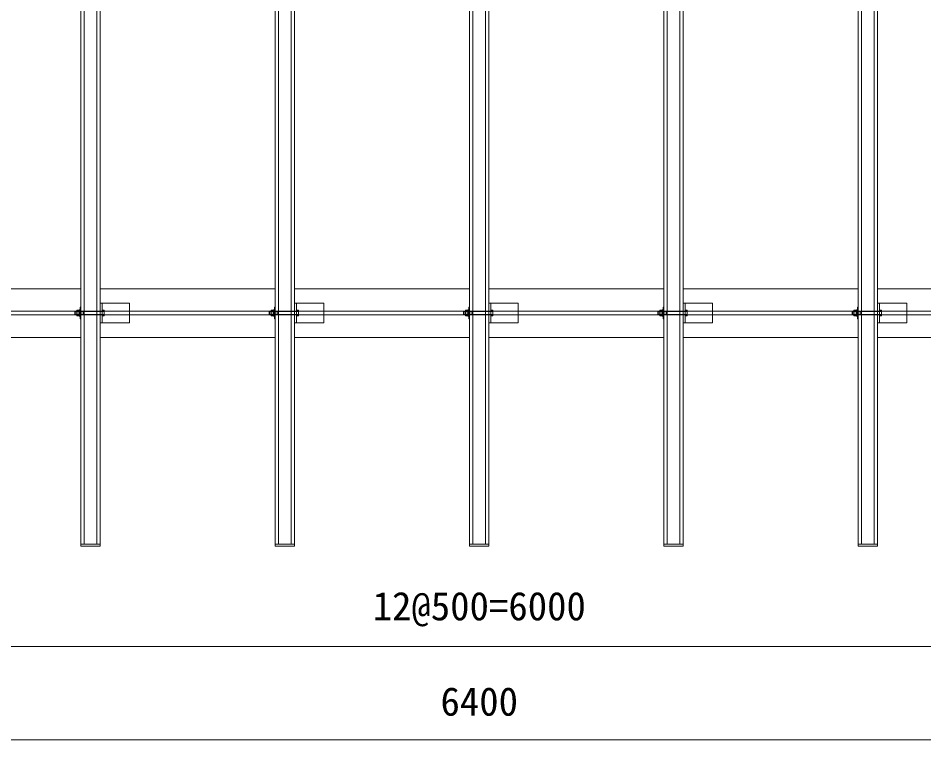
# Model space of a CAD drawing. Units: millimetres at full size, sheet at 1:40; details may follow other scales. Extents: x -800 to 17600, y -600 to 12480.
# Drawn here: x 3420 to 5751, y 6441 to 8298 of the extents above; entities that cross this region are included whole.
import ezdxf
from ezdxf.enums import TextEntityAlignment as Align

# ---------------------------------------------------------------- set-up
doc = ezdxf.new("R2010")
doc.units = ezdxf.units.MM
doc.header["$LTSCALE"] = 40
doc.layers.add('D-STR', color=1, linetype='Continuous', lineweight=13)
doc.layers.add('D-STR-DIM', color=7, linetype='Continuous', lineweight=13)
doc.styles.add('ＭＳ ゴシック', font='')
doc.styles.get('ＭＳ ゴシック').set_extended_font_data('MS Gothic')

msp = doc.modelspace()

# ---------------------------------------------------------------- linework, layer by layer
at = {"layer": 'D-STR'}
for p, q in [((3131.9, 7601.31), (3581.9, 7601.31)), ((3631.9, 7601.31), (4081.9, 7601.31)), ((4131.9, 7601.31), (4581.9, 7601.31)), ((5081.9, 7601.31), (4631.9, 7601.31)), ((5581.9, 7601.31), (5131.9, 7601.31)), ((6081.9, 7601.31), (5631.9, 7601.31)), ((3579.9, 7553.81), (3581.9, 7553.81)), ((3579.9, 7523.81), (3579.9, 7553.81)), ((3581.9, 7553.81), (3581.9, 7523.81)), ((3631.9, 7563.81), (3636.4, 7563.81)), ((3631.9, 7563.81), (3706.9, 7563.81)), ((3631.9, 7513.81), (3631.9, 7563.81)), ((3636.4, 7563.81), (3636.4, 7513.81)), ((3706.9, 7563.81), (3706.9, 7513.81)), ((4079.9, 7553.81), (4081.9, 7553.81)), ((4079.9, 7523.81), (4079.9, 7553.81)), ((4081.9, 7553.81), (4081.9, 7523.81)), ((4131.9, 7563.81), (4136.4, 7563.81)), ((4131.9, 7563.81), (4206.9, 7563.81)), ((4131.9, 7513.81), (4131.9, 7563.81)), ((4136.4, 7563.81), (4136.4, 7513.81)), ((4206.9, 7563.81), (4206.9, 7513.81)), ((4579.9, 7553.81), (4581.9, 7553.81)), ((4579.9, 7523.81), (4579.9, 7553.81)), ((4581.9, 7553.81), (4581.9, 7523.81)), ((4631.9, 7563.81), (4636.4, 7563.81)), ((4631.9, 7513.81), (4631.9, 7563.81)), ((4631.9, 7563.81), (4706.9, 7563.81)), ((4636.4, 7563.81), (4636.4, 7513.81)), ((4706.9, 7563.81), (4706.9, 7513.81)), ((5079.9, 7553.81), (5081.9, 7553.81)), ((5079.9, 7523.81), (5079.9, 7553.81)), ((5081.9, 7553.81), (5081.9, 7523.81)), ((5131.9, 7563.81), (5136.4, 7563.81)), ((5131.9, 7563.81), (5206.9, 7563.81)), ((5131.9, 7513.81), (5131.9, 7563.81)), ((5136.4, 7563.81), (5136.4, 7513.81)), ((5206.9, 7563.81), (5206.9, 7513.81)), ((5579.9, 7553.81), (5581.9, 7553.81)), ((5579.9, 7523.81), (5579.9, 7553.81)), ((5581.9, 7553.81), (5581.9, 7523.81)), ((5631.9, 7563.81), (5636.4, 7563.81)), ((5631.9, 7513.81), (5631.9, 7563.81)), ((5631.9, 7563.81), (5706.9, 7563.81)), ((5636.4, 7563.81), (5636.4, 7513.81)), ((5706.9, 7563.81), (5706.9, 7513.81)), ((1406.9, 7543.31), (7806.9, 7543.31)), ((7806.9, 7534.31), (1406.9, 7534.31)), ((3566.4, 7541.73), (3588.4, 7541.73)), ((3566.4, 7535.89), (3588.4, 7535.89)), ((3567.48, 7534.81), (3567.48, 7542.81)), ((3571.1, 7545.31), (3571.68, 7546.32)), ((3571.1, 7532.31), (3571.1, 7545.31)), ((3571.68, 7531.3), (3571.1, 7532.31)), ((3571.68, 7546.32), (3577.32, 7546.32)), ((3577.32, 7542.56), (3571.68, 7542.56)), ((3571.68, 7535.06), (3577.32, 7535.06)), ((3577.32, 7531.3), (3571.68, 7531.3)), ((3577.32, 7546.32), (3577.9, 7545.31)), ((3577.9, 7532.31), (3577.32, 7531.3)), ((3577.9, 7546.81), (3579.9, 7546.81)), ((3577.9, 7530.81), (3577.9, 7546.81)), ((3577.9, 7545.31), (3577.9, 7532.31)), ((3579.9, 7530.81), (3577.9, 7530.81)), ((3579.9, 7546.81), (3579.9, 7530.81)), ((3588.4, 7534.81), (3588.4, 7542.81)), ((3588.4, 7541.73), (3592.15, 7542.81)), ((3588.4, 7535.89), (3592.15, 7534.81)), ((3636.4, 7542.56), (3641.21, 7542.56)), ((3641.21, 7535.06), (3636.4, 7535.06)), ((4066.4, 7541.73), (4088.4, 7541.73)), ((4066.4, 7535.89), (4088.4, 7535.89)), ((4067.48, 7534.81), (4067.48, 7542.81)), ((4071.1, 7545.31), (4071.68, 7546.32)), ((4071.1, 7532.31), (4071.1, 7545.31)), ((4071.68, 7531.3), (4071.1, 7532.31)), ((4071.68, 7546.32), (4077.32, 7546.32)), ((4077.32, 7542.56), (4071.68, 7542.56)), ((4071.68, 7535.06), (4077.32, 7535.06)), ((4077.32, 7531.3), (4071.68, 7531.3)), ((4077.32, 7546.32), (4077.9, 7545.31)), ((4077.9, 7532.31), (4077.32, 7531.3)), ((4077.9, 7546.81), (4079.9, 7546.81)), ((4077.9, 7530.81), (4077.9, 7546.81)), ((4077.9, 7545.31), (4077.9, 7532.31)), ((4079.9, 7530.81), (4077.9, 7530.81)), ((4079.9, 7546.81), (4079.9, 7530.81)), ((4088.4, 7534.81), (4088.4, 7542.81)), ((4088.4, 7541.73), (4092.15, 7542.81)), ((4088.4, 7535.89), (4092.15, 7534.81)), ((4136.4, 7542.56), (4141.21, 7542.56)), ((4141.21, 7535.06), (4136.4, 7535.06)), ((4566.4, 7541.73), (4588.4, 7541.73)), ((4566.4, 7535.89), (4588.4, 7535.89)), ((4567.48, 7534.81), (4567.48, 7542.81)), ((4571.1, 7545.31), (4571.68, 7546.32)), ((4571.1, 7532.31), (4571.1, 7545.31)), ((4571.68, 7531.3), (4571.1, 7532.31)), ((4571.68, 7546.32), (4577.32, 7546.32)), ((4577.32, 7542.56), (4571.68, 7542.56)), ((4571.68, 7535.06), (4577.32, 7535.06)), ((4577.32, 7531.3), (4571.68, 7531.3)), ((4577.32, 7546.32), (4577.9, 7545.31)), ((4577.9, 7532.31), (4577.32, 7531.3)), ((4577.9, 7546.81), (4579.9, 7546.81)), ((4577.9, 7530.81), (4577.9, 7546.81)), ((4577.9, 7545.31), (4577.9, 7532.31)), ((4579.9, 7530.81), (4577.9, 7530.81)), ((4579.9, 7546.81), (4579.9, 7530.81)), ((4588.4, 7534.81), (4588.4, 7542.81)), ((4588.4, 7541.73), (4592.15, 7542.81)), ((4588.4, 7535.89), (4592.15, 7534.81)), ((4636.4, 7542.56), (4641.21, 7542.56)), ((4641.21, 7535.06), (4636.4, 7535.06)), ((5066.4, 7541.73), (5088.4, 7541.73)), ((5066.4, 7535.89), (5088.4, 7535.89)), ((5067.48, 7534.81), (5067.48, 7542.81)), ((5071.1, 7545.31), (5071.68, 7546.32)), ((5071.1, 7532.31), (5071.1, 7545.31)), ((5071.68, 7531.3), (5071.1, 7532.31)), ((5071.68, 7546.32), (5077.32, 7546.32)), ((5077.32, 7542.56), (5071.68, 7542.56)), ((5071.68, 7535.06), (5077.32, 7535.06)), ((5077.32, 7531.3), (5071.68, 7531.3)), ((5077.32, 7546.32), (5077.9, 7545.31)), ((5077.9, 7532.31), (5077.32, 7531.3)), ((5077.9, 7546.81), (5079.9, 7546.81)), ((5077.9, 7530.81), (5077.9, 7546.81)), ((5077.9, 7545.31), (5077.9, 7532.31)), ((5079.9, 7530.81), (5077.9, 7530.81)), ((5079.9, 7546.81), (5079.9, 7530.81)), ((5088.4, 7534.81), (5088.4, 7542.81)), ((5088.4, 7541.73), (5092.15, 7542.81)), ((5088.4, 7535.89), (5092.15, 7534.81)), ((5136.4, 7542.56), (5141.21, 7542.56)), ((5141.21, 7535.06), (5136.4, 7535.06)), ((5566.4, 7541.73), (5588.4, 7541.73)), ((5566.4, 7535.89), (5588.4, 7535.89)), ((5567.48, 7534.81), (5567.48, 7542.81)), ((5571.1, 7545.31), (5571.68, 7546.32)), ((5571.1, 7532.31), (5571.1, 7545.31)), ((5571.68, 7531.3), (5571.1, 7532.31)), ((5571.68, 7546.32), (5577.32, 7546.32)), ((5577.32, 7542.56), (5571.68, 7542.56)), ((5571.68, 7535.06), (5577.32, 7535.06)), ((5577.32, 7531.3), (5571.68, 7531.3)), ((5577.32, 7546.32), (5577.9, 7545.31)), ((5577.9, 7532.31), (5577.32, 7531.3)), ((5577.9, 7546.81), (5579.9, 7546.81)), ((5577.9, 7530.81), (5577.9, 7546.81)), ((5577.9, 7545.31), (5577.9, 7532.31)), ((5579.9, 7530.81), (5577.9, 7530.81)), ((5579.9, 7546.81), (5579.9, 7530.81)), ((5588.4, 7534.81), (5588.4, 7542.81)), ((5588.4, 7541.73), (5592.15, 7542.81)), ((5588.4, 7535.89), (5592.15, 7534.81)), ((5636.4, 7542.56), (5641.21, 7542.56)), ((5641.21, 7535.06), (5636.4, 7535.06)), ((3581.9, 7523.81), (3579.9, 7523.81)), ((3636.4, 7513.81), (3631.9, 7513.81)), ((3706.9, 7513.81), (3631.9, 7513.81)), ((4081.9, 7523.81), (4079.9, 7523.81)), ((4136.4, 7513.81), (4131.9, 7513.81)), ((4206.9, 7513.81), (4131.9, 7513.81)), ((4581.9, 7523.81), (4579.9, 7523.81)), ((4636.4, 7513.81), (4631.9, 7513.81)), ((4706.9, 7513.81), (4631.9, 7513.81)), ((5081.9, 7523.81), (5079.9, 7523.81)), ((5136.4, 7513.81), (5131.9, 7513.81)), ((5206.9, 7513.81), (5131.9, 7513.81)), ((5581.9, 7523.81), (5579.9, 7523.81)), ((5636.4, 7513.81), (5631.9, 7513.81)), ((5706.9, 7513.81), (5631.9, 7513.81)), ((3131.9, 7476.31), (3581.9, 7476.31)), ((3631.9, 7476.31), (4081.9, 7476.31)), ((4131.9, 7476.31), (4581.9, 7476.31)), ((5081.9, 7476.31), (4631.9, 7476.31)), ((5581.9, 7476.31), (5131.9, 7476.31)), ((6081.9, 7476.31), (5631.9, 7476.31))]:
    msp.add_line(p, q, dxfattribs=at)
for points in [[(3581.9, 10638.81), (3631.9, 10638.81), (3631.9, 6938.81), (3581.9, 6938.81)], [(3590.65, 10633.81), (3623.15, 10633.81), (3623.15, 6943.81), (3590.65, 6943.81)], [(4081.9, 10638.81), (4131.9, 10638.81), (4131.9, 6938.81), (4081.9, 6938.81)], [(4090.65, 10633.81), (4123.15, 10633.81), (4123.15, 6943.81), (4090.65, 6943.81)], [(4581.9, 10638.81), (4631.9, 10638.81), (4631.9, 6938.81), (4581.9, 6938.81)], [(4590.65, 10633.81), (4623.15, 10633.81), (4623.15, 6943.81), (4590.65, 6943.81)], [(5081.9, 10638.81), (5131.9, 10638.81), (5131.9, 6938.81), (5081.9, 6938.81)], [(5090.65, 10633.81), (5123.15, 10633.81), (5123.15, 6943.81), (5090.65, 6943.81)], [(5581.9, 10638.81), (5631.9, 10638.81), (5631.9, 6938.81), (5581.9, 6938.81)], [(5590.65, 10633.81), (5623.15, 10633.81), (5623.15, 6943.81), (5590.65, 6943.81)], [(3636.4, 7531.3), (3641.21, 7531.3), (3641.79, 7532.31), (3641.79, 7545.31), (3641.21, 7546.32), (3636.4, 7546.32)], [(4136.4, 7531.3), (4141.21, 7531.3), (4141.79, 7532.31), (4141.79, 7545.31), (4141.21, 7546.32), (4136.4, 7546.32)], [(4636.4, 7531.3), (4641.21, 7531.3), (4641.79, 7532.31), (4641.79, 7545.31), (4641.21, 7546.32), (4636.4, 7546.32)], [(5136.4, 7531.3), (5141.21, 7531.3), (5141.79, 7532.31), (5141.79, 7545.31), (5141.21, 7546.32), (5136.4, 7546.32)], [(5636.4, 7531.3), (5641.21, 7531.3), (5641.79, 7532.31), (5641.79, 7545.31), (5641.21, 7546.32), (5636.4, 7546.32)], [(3581.9, 6943.81), (3631.9, 6943.81), (3631.9, 6938.81), (3581.9, 6938.81)], [(4081.9, 6943.81), (4131.9, 6943.81), (4131.9, 6938.81), (4081.9, 6938.81)], [(4581.9, 6943.81), (4631.9, 6943.81), (4631.9, 6938.81), (4581.9, 6938.81)], [(5081.9, 6943.81), (5131.9, 6943.81), (5131.9, 6938.81), (5081.9, 6938.81)], [(5581.9, 6943.81), (5631.9, 6943.81), (5631.9, 6938.81), (5581.9, 6938.81)]]:
    msp.add_lwpolyline(points, close=True, dxfattribs=at)
for points in [[(3636.4, 7534.81), (3567.48, 7534.81), (3566.4, 7535.89), (3566.4, 7541.73), (3567.48, 7542.81), (3636.4, 7542.81)], [(4136.4, 7534.81), (4067.48, 7534.81), (4066.4, 7535.89), (4066.4, 7541.73), (4067.48, 7542.81), (4136.4, 7542.81)], [(4636.4, 7534.81), (4567.48, 7534.81), (4566.4, 7535.89), (4566.4, 7541.73), (4567.48, 7542.81), (4636.4, 7542.81)], [(5136.4, 7534.81), (5067.48, 7534.81), (5066.4, 7535.89), (5066.4, 7541.73), (5067.48, 7542.81), (5136.4, 7542.81)], [(5636.4, 7534.81), (5567.48, 7534.81), (5566.4, 7535.89), (5566.4, 7541.73), (5567.48, 7542.81), (5636.4, 7542.81)]]:
    msp.add_lwpolyline(points, dxfattribs=at)
for points in [[(3641.21, 7531.3), (3641.24, 7531.46), (3641.35, 7531.94), (3641.39, 7532.09), (3641.42, 7532.25), (3641.52, 7532.73), (3641.55, 7532.88), (3641.58, 7533.04), (3641.67, 7533.52), (3641.7, 7533.68), (3641.72, 7533.84), (3641.78, 7534.31), (3641.8, 7534.47), (3641.82, 7534.7), (3641.86, 7535.37), (3641.86, 7535.6), (3641.87, 7535.82), (3641.87, 7536.5), (3641.87, 7536.73), (3641.87, 7536.96), (3641.85, 7537.64), (3641.85, 7537.86), (3641.84, 7538.09), (3641.84, 7538.77), (3641.84, 7539), (3641.85, 7539.27), (3641.88, 7540.09), (3641.9, 7540.36), (3641.92, 7540.64), (3641.99, 7541.45), (3642.02, 7541.72), (3642.05, 7542), (3642.15, 7542.81), (3642.18, 7543.08), (3642.22, 7543.35), (3642.33, 7544.17), (3642.36, 7544.44)], [(4141.21, 7531.3), (4141.24, 7531.46), (4141.35, 7531.94), (4141.39, 7532.09), (4141.42, 7532.25), (4141.52, 7532.73), (4141.55, 7532.88), (4141.58, 7533.04), (4141.67, 7533.52), (4141.7, 7533.68), (4141.72, 7533.84), (4141.78, 7534.31), (4141.8, 7534.47), (4141.82, 7534.7), (4141.86, 7535.37), (4141.86, 7535.6), (4141.87, 7535.82), (4141.87, 7536.5), (4141.87, 7536.73), (4141.87, 7536.96), (4141.85, 7537.64), (4141.85, 7537.86), (4141.84, 7538.09), (4141.84, 7538.77), (4141.84, 7539), (4141.85, 7539.27), (4141.88, 7540.09), (4141.9, 7540.36), (4141.92, 7540.64), (4141.99, 7541.45), (4142.02, 7541.72), (4142.05, 7542), (4142.15, 7542.81), (4142.18, 7543.08), (4142.22, 7543.35), (4142.33, 7544.17), (4142.36, 7544.44)], [(4641.21, 7531.3), (4641.24, 7531.46), (4641.35, 7531.94), (4641.39, 7532.09), (4641.42, 7532.25), (4641.52, 7532.73), (4641.55, 7532.88), (4641.58, 7533.04), (4641.67, 7533.52), (4641.7, 7533.68), (4641.72, 7533.84), (4641.78, 7534.31), (4641.8, 7534.47), (4641.82, 7534.7), (4641.86, 7535.37), (4641.86, 7535.6), (4641.87, 7535.82), (4641.87, 7536.5), (4641.87, 7536.73), (4641.87, 7536.96), (4641.85, 7537.64), (4641.85, 7537.86), (4641.84, 7538.09), (4641.84, 7538.77), (4641.84, 7539), (4641.85, 7539.27), (4641.88, 7540.09), (4641.9, 7540.36), (4641.92, 7540.64), (4641.99, 7541.45), (4642.02, 7541.72), (4642.05, 7542), (4642.15, 7542.81), (4642.18, 7543.08), (4642.22, 7543.35), (4642.33, 7544.17), (4642.36, 7544.44)], [(5141.21, 7531.3), (5141.24, 7531.46), (5141.35, 7531.94), (5141.39, 7532.09), (5141.42, 7532.25), (5141.52, 7532.73), (5141.55, 7532.88), (5141.58, 7533.04), (5141.67, 7533.52), (5141.7, 7533.68), (5141.72, 7533.84), (5141.78, 7534.31), (5141.8, 7534.47), (5141.82, 7534.7), (5141.86, 7535.37), (5141.86, 7535.6), (5141.87, 7535.82), (5141.87, 7536.5), (5141.87, 7536.73), (5141.87, 7536.96), (5141.85, 7537.64), (5141.85, 7537.86), (5141.84, 7538.09), (5141.84, 7538.77), (5141.84, 7539), (5141.85, 7539.27), (5141.88, 7540.09), (5141.9, 7540.36), (5141.92, 7540.64), (5141.99, 7541.45), (5142.02, 7541.72), (5142.05, 7542), (5142.15, 7542.81), (5142.18, 7543.08), (5142.22, 7543.35), (5142.33, 7544.17), (5142.36, 7544.44)], [(5641.21, 7531.3), (5641.24, 7531.46), (5641.35, 7531.94), (5641.39, 7532.09), (5641.42, 7532.25), (5641.52, 7532.73), (5641.55, 7532.88), (5641.58, 7533.04), (5641.67, 7533.52), (5641.7, 7533.68), (5641.72, 7533.84), (5641.78, 7534.31), (5641.8, 7534.47), (5641.82, 7534.7), (5641.86, 7535.37), (5641.86, 7535.6), (5641.87, 7535.82), (5641.87, 7536.5), (5641.87, 7536.73), (5641.87, 7536.96), (5641.85, 7537.64), (5641.85, 7537.86), (5641.84, 7538.09), (5641.84, 7538.77), (5641.84, 7539), (5641.85, 7539.27), (5641.88, 7540.09), (5641.9, 7540.36), (5641.92, 7540.64), (5641.99, 7541.45), (5642.02, 7541.72), (5642.05, 7542), (5642.15, 7542.81), (5642.18, 7543.08), (5642.22, 7543.35), (5642.33, 7544.17), (5642.36, 7544.44)]]:
    msp.add_open_spline(points, degree=3, knots=[0, 0, 0, 0, 1, 1, 1, 2, 2, 2, 3, 3, 3, 4, 4, 4, 5, 5, 5, 6, 6, 6, 7, 7, 7, 8, 8, 8, 9, 9, 9, 10, 10, 10, 11, 11, 11, 12, 12, 12, 12], dxfattribs=at)
at = {"layer": 'D-STR-DIM'}
for p, q in [((7606.9, 6680.72), (1606.9, 6680.72)), ((7806.9, 6440.72), (1406.9, 6440.72))]:
    msp.add_line(p, q, dxfattribs=at)

# ---------------------------------------------------------------- texts
at = {"layer": 'D-STR-DIM', "style": 'ＭＳ ゴシック'}
for s, p in [('12@500=6000', (4606.9, 6821.56)), ('6400', (4606.9, 6576.23))]:
    msp.add_text(s, height=73.31, dxfattribs=at).set_placement(p, align=Align.TOP_CENTER)

doc.saveas('drawing.dxf')
